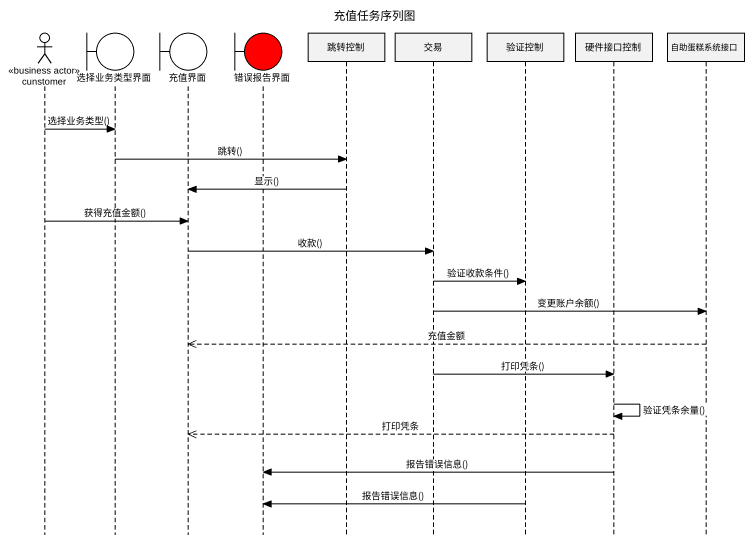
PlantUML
@startuml
title 充值任务序列图
hide footbox
actor cunstomer <<business actor>>
boundary 选择业务类型界面
boundary 充值界面
boundary 错误报告界面 #FF0000
participant 跳转控制
participant 交易
participant 验证控制
participant 硬件接口控制
participant 自助蛋糕系统接口

cunstomer -> 选择业务类型界面 : 选择业务类型()
选择业务类型界面 -> 跳转控制 : 跳转()
跳转控制 -> 充值界面 : 显示()
cunstomer -> 充值界面 : 获得充值金额()
充值界面 -> 交易 : 收款()
交易 -> 验证控制 : 验证收款条件()
交易 -> 自助蛋糕系统接口 : 变更账户余额()
自助蛋糕系统接口 -->> 充值界面 : 充值金额
交易 -> 硬件接口控制 : 打印凭条()
硬件接口控制 -> 硬件接口控制 : 验证凭条余量()
硬件接口控制 -->> 充值界面 : 打印凭条
硬件接口控制 -> 错误报告界面 : 报告错误信息()
验证控制 -> 错误报告界面 : 报告错误信息()
@enduml
